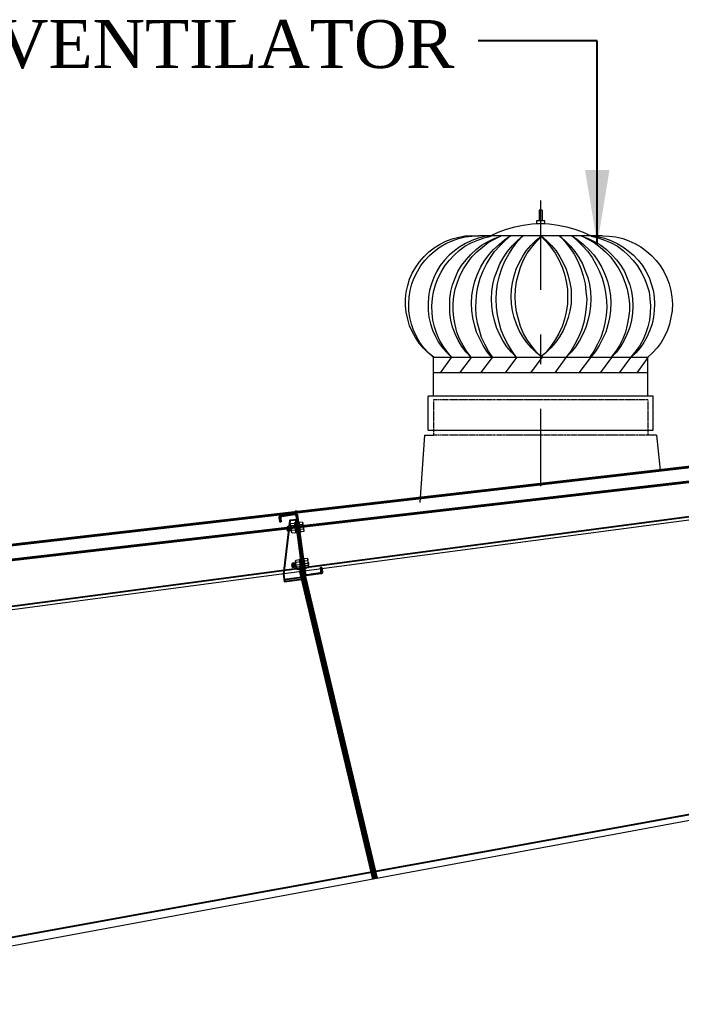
# Model space of a CAD drawing. Header units: metres. Extents: x 98347 to 98865, y -7394 to -7177.
# Drawn here: x 98575.883 to 98578.107, y -7300.325 to -7297.041 of the extents above; entities that cross this region are included whole.
import ezdxf

# ---------------------------------------------------------------- set-up
doc = ezdxf.new("R2010")
doc.units = ezdxf.units.M
doc.header["$LTSCALE"] = 0.5
doc.header["$MEASUREMENT"] = 0
doc.linetypes.add('DASHDOT', pattern=[1, 0.5, -0.25, 0, -0.25])
doc.layers.get('0').update_dxf_attribs({"color": 30, "lineweight": 40})
for name, color, linetype in [('JSC-1A-Thin', 254, 'Continuous'), ('JSC-G-Grid Line', 250, 'DASHDOT'), ('JSC-H-Dimension', 251, 'Continuous'), ('JSC-U-Steel', 21, 'Continuous'), ('OBJ', 5, 'Continuous')]:
    doc.layers.add(name, color=color, linetype=linetype)
doc.layers.add('JSC-4D-Bolt', color=240, linetype='Continuous', lineweight=18)
doc.layers.add('STEEL', color=7, linetype='Continuous', lineweight=9)
doc.styles.add('DIM', font='times.ttf')
doc.styles.get("Standard").update_dxf_attribs({"font": 'times.ttf'})
doc.dimstyles.get("Standard").update_dxf_attribs({"dimtxt": 0.18, "dimasz": 0.18, "dimexe": 0.18, "dimexo": 0.0625, "dimgap": 0.09, "dimtad": 0, "dimtih": 1, "dimtoh": 1, "dimdec": 4, "dimzin": 0, "dimdsep": 46, "dimlunit": 4, "dimtxsty": 'Standard', "dimcen": 0.09, "dimadec": 0, "dimazin": 0, "dimtfac": 1, "dimtdec": 4, "dimtofl": 0, "dimtmove": 0, "dimatfit": 3, "dimfxl": 0, "dimtolj": 1, "dimtzin": 0, "dimarcsym": 0})

# ---------------------------------------------------------------- blocks, each defined once
blk = doc.blocks.new('A$C634C78A7')
at = {"layer": 'JSC-4D-Bolt', "linetype": 'Continuous', "lineweight": 9}
for p, q in [((-82.8, 84.9), (-82.8, 97.4)), ((-53.3, 91.1), (-82.8, 91.1)), ((-82.1, 99.5), (-76.7, 99.5)), ((-82.1, 95.3), (-61.5, 95.3)), ((-82.1, 87), (-61.5, 87)), ((-79.4, 91.1), (-67.1, 91.1)), ((-76.7, 82.8), (-76.7, 99.5)), ((-66.6, 91.1), (-76.5, 91.1)), ((-74.7, 82.8), (-74.7, 99.5)), ((-70.3, 82.8), (-70.3, 99.5)), ((-61.5, 99.5), (-68.3, 99.5)), ((-68.3, 82.8), (-68.3, 99.5)), ((-60.8, 84.9), (-60.8, 97.4)), ((-60.8, 95), (-60.3, 94.6)), ((-58.4, 87.7), (-60.8, 94.1)), ((-58.9, 87), (-60.8, 92.1)), ((-59.9, 87.7), (-60.8, 90.1)), ((-60.4, 87), (-60.8, 88.1)), ((-60.8, 87), (-60.4, 87)), ((-60.4, 87), (-59.9, 87.7)), ((-60.3, 94.6), (-59.8, 95.3)), ((-57.4, 87), (-60.3, 94.6)), ((-59.9, 87.7), (-58.9, 87)), ((-56.9, 87.7), (-59.8, 95.3)), ((-59.8, 95.3), (-58.8, 94.6)), ((-58.9, 87), (-58.4, 87.7)), ((-58.8, 94.6), (-58.3, 95.3)), ((-55.9, 87), (-58.8, 94.6)), ((-58.4, 87.7), (-57.4, 87)), ((-55.5, 87.7), (-58.3, 95.3)), ((-58.3, 95.3), (-57.3, 94.6)), ((-57.4, 87), (-56.9, 87.7)), ((-57.3, 94.6), (-56.8, 95.3)), ((-54.5, 87), (-57.3, 94.6)), ((-56.9, 87.7), (-55.9, 87)), ((-54, 87.7), (-56.8, 95.3)), ((-56.8, 95.3), (-55.8, 94.6)), ((-55.9, 87), (-55.5, 87.7)), ((-55.8, 94.6), (-55.3, 95.3)), ((-54.1, 90), (-55.8, 94.6)), ((-55.5, 87.7), (-54.5, 87)), ((-54.2, 92.3), (-55.3, 95.3)), ((-55.3, 95.3), (-54.3, 94.6)), ((-54.5, 87), (-54, 87.7)), ((-54, 87.7), (-54.3, 94.6)), ((-54.3, 94.6), (-53.3, 91.1)), ((-54, 87.7), (-53.3, 91.1)), ((-82.1, 82.8), (-76.7, 82.8)), ((-61.5, 82.8), (-68.3, 82.8)), ((-82.1, 34.5), (-76.7, 34.5)), ((-76.7, 17.8), (-76.7, 34.5)), ((-74.7, 17.8), (-74.7, 34.5)), ((-70.3, 17.8), (-70.3, 34.5)), ((-61.5, 34.5), (-68.3, 34.5)), ((-68.3, 17.8), (-68.3, 34.5)), ((-82.8, 19.9), (-82.8, 32.5)), ((-53.3, 26.2), (-82.8, 26.2)), ((-82.1, 30.4), (-61.5, 30.4)), ((-82.1, 22), (-61.5, 22)), ((-82.1, 17.8), (-76.7, 17.8)), ((-79.4, 26.2), (-67.1, 26.2)), ((-66.6, 26.2), (-76.5, 26.2)), ((-61.5, 17.8), (-68.3, 17.8)), ((-60.8, 19.9), (-60.8, 32.5)), ((-60.8, 30), (-60.3, 29.7)), ((-58.4, 22.7), (-60.8, 29.1)), ((-58.9, 22), (-60.8, 27.1)), ((-59.9, 22.7), (-60.8, 25.1)), ((-60.4, 22), (-60.8, 23.1)), ((-60.8, 22), (-60.4, 22)), ((-60.4, 22), (-59.9, 22.7)), ((-60.3, 29.7), (-59.8, 30.4)), ((-57.4, 22), (-60.3, 29.7)), ((-59.9, 22.7), (-58.9, 22)), ((-56.9, 22.7), (-59.8, 30.4)), ((-59.8, 30.4), (-58.8, 29.7)), ((-58.9, 22), (-58.4, 22.7)), ((-58.8, 29.7), (-58.3, 30.4)), ((-55.9, 22), (-58.8, 29.7)), ((-58.4, 22.7), (-57.4, 22)), ((-55.5, 22.7), (-58.3, 30.4)), ((-58.3, 30.4), (-57.3, 29.7)), ((-57.4, 22), (-56.9, 22.7)), ((-57.3, 29.7), (-56.8, 30.4)), ((-54.5, 22), (-57.3, 29.7)), ((-56.9, 22.7), (-55.9, 22)), ((-54, 22.7), (-56.8, 30.4)), ((-56.8, 30.4), (-55.8, 29.7)), ((-55.9, 22), (-55.5, 22.7)), ((-55.8, 29.7), (-55.3, 30.4)), ((-54.1, 25), (-55.8, 29.7)), ((-55.5, 22.7), (-54.5, 22)), ((-54.2, 27.4), (-55.3, 30.4)), ((-55.3, 30.4), (-54.3, 29.7)), ((-54.5, 22), (-54, 22.7)), ((-54, 22.7), (-54.3, 29.7)), ((-54.3, 29.7), (-53.3, 26.2)), ((-54, 22.7), (-53.3, 26.2))]:
    blk.add_line(p, q, dxfattribs=at)
for centre, radius, start, end in [((-79.3, 97.4), 3.48, 143.1298, 216.8696), ((-69.9, 91.1), 12.9, 161.0751, 198.9244), ((-79.3, 84.9), 3.48, 143.1298, 216.8696), ((-75.7, 99.5), 1, 0, 180), ((-69.3, 99.5), 1, 0, 180), ((-64.3, 97.4), 3.48, 323.1298, 36.8696), ((-73.7, 91.1), 12.9, 341.0751, 18.9244), ((-64.3, 84.9), 3.48, 323.1298, 36.8696), ((-75.7, 82.8), 1, 180, 0), ((-69.3, 82.8), 1, 180, 0), ((-79.3, 32.5), 3.48, 143.1298, 216.8696), ((-75.7, 34.5), 1, 0, 180), ((-69.3, 34.5), 1, 0, 180), ((-64.3, 32.5), 3.48, 323.1298, 36.8696), ((-69.9, 26.2), 12.9, 161.0751, 198.9244), ((-79.3, 19.9), 3.48, 143.1298, 216.8696), ((-75.7, 17.8), 1, 180, 0), ((-69.3, 17.8), 1, 180, 0), ((-73.7, 26.2), 12.9, 341.0751, 18.9244), ((-64.3, 19.9), 3.48, 323.1298, 36.8696)]:
    blk.add_arc(centre, radius, start, end, dxfattribs=at)
at = {"layer": 'JSC-G-Grid Line'}
blk.add_line((-73.4, 121.1), (-73.4, -5.8), dxfattribs=at)
at = {"layer": 'JSC-U-Steel'}
for points in [[(-44.6, 105), (-43.3, 105), (-43.3, 112.8, 0.414214), (-45.9, 115.4), (-72.1, 115.4, 0.414214), (-74.7, 112.8), (-74.7, 9.1, -0.414214), (-77.4, 6.5), (-100.9, 6.5, -0.414214), (-103.5, 9.1), (-103.5, 15.6), (-104.8, 15.6), (-104.8, 7.8, 0.414214), (-102.2, 5.1), (-76, 5.1, 0.414214), (-73.4, 7.8), (-73.4, 111.5, -0.414214), (-70.8, 114.1), (-47.3, 114.1, -0.414214), (-44.6, 111.5), (-44.6, 105)], [(-70.3, 104.8), (-70.3, 5.8, 0.414214), (-67.6, 3.1), (-36.7, 3.1)]]:
    blk.add_lwpolyline(points, format="xyb", dxfattribs=at)
blk.add_lwpolyline([(-36.7, 13.1), (-36.7, 0), (-67.6, 0, -0.414214), (-73.4, 5.8), (-73.4, 104.8), (-60.3, 104.8)], format="xyb", close=True, dxfattribs=at)
blk = doc.blocks.new('VGSGGG')
at = {"layer": 'JSC-1A-Thin', "lineweight": 9, "extrusion": (-0.000697341, -0.000131776, 1)}
blk.add_line((93333.9734, -4535.1754, 0), (93333.9833, -4535.2741), dxfattribs=at)
at = {"layer": 'JSC-1A-Thin', "linetype": 'DASHDOT', "lineweight": 9, "extrusion": (-0.000697341, -0.000131776, 1), "elevation": -64.488}
blk.add_lwpolyline([(93333.6261, -4534.5271), (93333.6261, -4535.3272)], dxfattribs=at)
at = {"layer": 'JSC-1A-Thin', "lineweight": 9, "extrusion": (-0.000697341, -0.000131776, 1), "elevation": -64.488}
for points in [[(93333.6308, -4534.5535), (93333.622, -4534.5535)], [(93333.622, -4534.5535), (93333.622, -4534.5833)], [(93333.6308, -4534.5535), (93333.6308, -4534.5833)], [(93333.4854, -4534.6259), (93333.507, -4534.6157), (93333.5307, -4534.6069), (93333.5544, -4534.6002), (93333.5774, -4534.5954), (93333.6024, -4534.5921), (93333.6261, -4534.5914), (93333.6504, -4534.5921), (93333.6754, -4534.5954), (93333.6984, -4534.6002), (93333.7221, -4534.6069), (93333.7451, -4534.6157), (93333.7674, -4534.6259)], [(93333.6376, -4534.5833), (93333.6146, -4534.5833), (93333.6146, -4534.5907), (93333.6376, -4534.5907), (93333.6376, -4534.5833)], [(93333.3271, -4534.9654), (93333.3115, -4534.9539), (93333.2987, -4534.9404), (93333.2858, -4534.9262), (93333.2757, -4534.9106), (93333.2662, -4534.8937), (93333.2588, -4534.8775), (93333.254, -4534.8592), (93333.25, -4534.8396), (93333.2479, -4534.8214), (93333.2479, -4534.8024), (93333.25, -4534.7835), (93333.254, -4534.7652), (93333.2594, -4534.747), (93333.2669, -4534.73), (93333.2764, -4534.7138), (93333.2872, -4534.6983), (93333.3, -4534.6834), (93333.3129, -4534.6705), (93333.3284, -4534.659), (93333.3433, -4534.6496), (93333.3609, -4534.6408), (93333.3785, -4534.634), (93333.3968, -4534.6293), (93333.415, -4534.6259), (93333.434, -4534.6252), (93333.4529, -4534.6259)], [(93333.3264, -4534.9661), (93333.3122, -4534.9539), (93333.2994, -4534.9391), (93333.2879, -4534.9242), (93333.2784, -4534.9079), (93333.2703, -4534.8904), (93333.2649, -4534.8728), (93333.2601, -4534.8545), (93333.2574, -4534.8356), (93333.2567, -4534.8166), (93333.2581, -4534.7977), (93333.2608, -4534.7787), (93333.2655, -4534.7605), (93333.2723, -4534.7429), (93333.2811, -4534.7253), (93333.2912, -4534.7091), (93333.3021, -4534.6949), (93333.3149, -4534.6807), (93333.3291, -4534.6685), (93333.3453, -4534.6563), (93333.3609, -4534.6468), (93333.3785, -4534.6401), (93333.3961, -4534.6333), (93333.415, -4534.6286), (93333.4333, -4534.6266), (93333.4522, -4534.6259)], [(93333.4887, -4534.6259), (93333.4698, -4534.6279), (93333.4509, -4534.6326), (93333.4333, -4534.6387), (93333.4157, -4534.6468), (93333.4001, -4534.6563), (93333.3846, -4534.6678), (93333.3697, -4534.68), (93333.3568, -4534.6935), (93333.3453, -4534.7084), (93333.3359, -4534.7246), (93333.3271, -4534.7422), (93333.3203, -4534.7598), (93333.3149, -4534.7781), (93333.3122, -4534.797), (93333.3109, -4534.816), (93333.3115, -4534.8349), (93333.3136, -4534.8532), (93333.3183, -4534.8721), (93333.3237, -4534.8897), (93333.3318, -4534.9073), (93333.3406, -4534.9242), (93333.3514, -4534.9391), (93333.3643, -4534.9539), (93333.3778, -4534.9661), (93333.365, -4534.9512), (93333.3535, -4534.935), (93333.3433, -4534.9181), (93333.3359, -4534.8998), (93333.3291, -4534.8809), (93333.3244, -4534.8619), (93333.3224, -4534.8423), (93333.3217, -4534.8214), (93333.323, -4534.8017), (93333.3264, -4534.7828), (93333.3318, -4534.7632), (93333.3386, -4534.7449), (93333.3474, -4534.7273), (93333.3582, -4534.7098), (93333.3697, -4534.6949), (93333.3839, -4534.68), (93333.3981, -4534.6665), (93333.4143, -4534.655), (93333.4319, -4534.6455), (93333.4502, -4534.6374), (93333.4685, -4534.6313), (93333.4881, -4534.6266)], [(93333.4313, -4534.9661), (93333.4177, -4534.9519), (93333.4055, -4534.9357), (93333.3954, -4534.9181), (93333.3866, -4534.8998), (93333.3798, -4534.8816), (93333.3751, -4534.8619), (93333.3724, -4534.8423), (93333.3717, -4534.8227), (93333.3724, -4534.8017), (93333.3751, -4534.7821), (93333.3798, -4534.7632), (93333.3866, -4534.7443), (93333.3947, -4534.726), (93333.4049, -4534.7091), (93333.4177, -4534.6928), (93333.4306, -4534.678), (93333.4455, -4534.6644), (93333.461, -4534.6523), (93333.4779, -4534.6421), (93333.4962, -4534.6333), (93333.5151, -4534.6266)], [(93333.4313, -4534.9654), (93333.4191, -4534.9492), (93333.4089, -4534.933), (93333.3995, -4534.9147), (93333.392, -4534.8958), (93333.3866, -4534.8755), (93333.3832, -4534.8552), (93333.3812, -4534.8356), (93333.3812, -4534.8153), (93333.3832, -4534.7943), (93333.3873, -4534.7747), (93333.3934, -4534.7551), (93333.4008, -4534.7361), (93333.4103, -4534.7185), (93333.4211, -4534.701), (93333.4333, -4534.6847), (93333.4475, -4534.6705), (93333.463, -4534.657), (93333.4793, -4534.6448), (93333.4969, -4534.6347), (93333.5151, -4534.6259)], [(93333.4894, -4534.9661), (93333.4766, -4534.9506), (93333.4651, -4534.933), (93333.4556, -4534.9147), (93333.4468, -4534.8958), (93333.4407, -4534.8755), (93333.4367, -4534.8552), (93333.4333, -4534.8349), (93333.4326, -4534.8146), (93333.434, -4534.793), (93333.4373, -4534.7727), (93333.4421, -4534.753), (93333.4495, -4534.7334), (93333.4583, -4534.7145), (93333.4685, -4534.6962), (93333.4813, -4534.6793), (93333.4942, -4534.6638), (93333.5097, -4534.6496), (93333.5253, -4534.6367), (93333.5429, -4534.6252)], [(93333.4921, -4534.9661), (93333.48, -4534.9485), (93333.4698, -4534.9296), (93333.461, -4534.9106), (93333.4549, -4534.8904), (93333.4495, -4534.8701), (93333.4461, -4534.8484), (93333.4448, -4534.8274), (93333.4455, -4534.8065), (93333.4475, -4534.7848), (93333.4509, -4534.7645), (93333.457, -4534.7443), (93333.4651, -4534.724), (93333.4745, -4534.705), (93333.4854, -4534.6868), (93333.4975, -4534.6698), (93333.5117, -4534.6536), (93333.5273, -4534.6387), (93333.5429, -4534.6252)], [(93333.7992, -4534.6259), (93333.4529, -4534.6259)], [(93333.5584, -4534.9668), (93333.5442, -4534.9519), (93333.532, -4534.9364), (93333.5205, -4534.9188), (93333.5111, -4534.9012), (93333.503, -4534.8822), (93333.4969, -4534.8626), (93333.4928, -4534.843), (93333.4894, -4534.8227), (93333.4887, -4534.8024), (93333.4894, -4534.7821), (93333.4928, -4534.7618), (93333.4975, -4534.7422), (93333.5043, -4534.7233), (93333.5124, -4534.7043), (93333.5226, -4534.6868), (93333.5334, -4534.6698), (93333.5469, -4534.6536), (93333.5611, -4534.6387), (93333.5767, -4534.6259)], [(93333.5591, -4534.9661), (93333.5462, -4534.9485), (93333.5341, -4534.9296), (93333.5239, -4534.91), (93333.5158, -4534.8897), (93333.5097, -4534.8687), (93333.505, -4534.8471), (93333.5023, -4534.8254), (93333.5016, -4534.8031), (93333.503, -4534.7815), (93333.5057, -4534.7598), (93333.5111, -4534.7375), (93333.5178, -4534.7172), (93333.5259, -4534.6969), (93333.5368, -4534.6773), (93333.5483, -4534.659), (93333.5618, -4534.6414), (93333.5774, -4534.6252)], [(93333.6301, -4534.9654), (93333.6146, -4534.9533), (93333.601, -4534.9391), (93333.5875, -4534.9249), (93333.5767, -4534.9086), (93333.5665, -4534.891), (93333.5584, -4534.8734), (93333.5523, -4534.8545), (93333.5476, -4534.8356), (93333.5442, -4534.816), (93333.5435, -4534.7963), (93333.5442, -4534.776), (93333.5476, -4534.7571), (93333.5517, -4534.7375), (93333.5577, -4534.7192), (93333.5659, -4534.701), (93333.5753, -4534.6841), (93333.5862, -4534.6678), (93333.599, -4534.6529), (93333.6132, -4534.6387), (93333.6288, -4534.6259)], [(93333.6301, -4534.9661), (93333.6146, -4534.9512), (93333.6017, -4534.935), (93333.5889, -4534.9174), (93333.5787, -4534.8991), (93333.5699, -4534.8795), (93333.5638, -4534.8592), (93333.5584, -4534.8383), (93333.5557, -4534.8173), (93333.555, -4534.7963), (93333.5557, -4534.7747), (93333.5584, -4534.7537), (93333.5638, -4534.7334), (93333.5699, -4534.7131), (93333.5787, -4534.6928), (93333.5889, -4534.6746), (93333.6017, -4534.657), (93333.6146, -4534.6414), (93333.6301, -4534.6259)], [(93333.6274, -4534.6259), (93333.6423, -4534.6387), (93333.6565, -4534.6529), (93333.6693, -4534.6678), (93333.6802, -4534.6841), (93333.6896, -4534.701), (93333.6978, -4534.7192), (93333.7038, -4534.7375), (93333.7079, -4534.7571), (93333.7113, -4534.776), (93333.712, -4534.7963), (93333.7113, -4534.816), (93333.7079, -4534.8356), (93333.7032, -4534.8545), (93333.6971, -4534.8734), (93333.689, -4534.891), (93333.6788, -4534.9086), (93333.668, -4534.9249), (93333.6551, -4534.9391), (93333.6409, -4534.9533), (93333.6254, -4534.9654)], [(93333.6261, -4534.6259), (93333.6416, -4534.6414), (93333.6551, -4534.657), (93333.6673, -4534.6746), (93333.6775, -4534.6928), (93333.6863, -4534.7131), (93333.693, -4534.7334), (93333.6978, -4534.7537), (93333.7011, -4534.7747), (93333.7018, -4534.7963), (93333.7011, -4534.8173), (93333.6978, -4534.8383), (93333.693, -4534.8592), (93333.6863, -4534.8795), (93333.6775, -4534.8991), (93333.6673, -4534.9174), (93333.6551, -4534.935), (93333.6416, -4534.9512), (93333.6261, -4534.9661)], [(93333.6788, -4534.6252), (93333.6944, -4534.6414), (93333.7079, -4534.659), (93333.7201, -4534.6773), (93333.7302, -4534.6969), (93333.739, -4534.7172), (93333.7451, -4534.7375), (93333.7505, -4534.7598), (93333.7532, -4534.7815), (93333.7553, -4534.8031), (93333.7539, -4534.8254), (93333.7512, -4534.8471), (93333.7471, -4534.8687), (93333.7404, -4534.8897), (93333.7323, -4534.91), (93333.7221, -4534.9296), (93333.7106, -4534.9485), (93333.6971, -4534.9661)], [(93333.6788, -4534.6259), (93333.6944, -4534.6387), (93333.7086, -4534.6536), (93333.7221, -4534.6698), (93333.7329, -4534.6868), (93333.7431, -4534.7043), (93333.7512, -4534.7233), (93333.758, -4534.7422), (93333.7627, -4534.7618), (93333.7661, -4534.7821), (93333.7668, -4534.8024), (93333.7661, -4534.8227), (93333.7627, -4534.843), (93333.7586, -4534.8626), (93333.7525, -4534.8822), (93333.7444, -4534.9012), (93333.735, -4534.9188), (93333.7235, -4534.9364), (93333.7113, -4534.9519), (93333.6971, -4534.9668)], [(93333.7126, -4534.6252), (93333.7302, -4534.6367), (93333.7465, -4534.6496), (93333.7613, -4534.6638), (93333.7749, -4534.6793), (93333.787, -4534.6962), (93333.7972, -4534.7145), (93333.806, -4534.7334), (93333.8134, -4534.753), (93333.8182, -4534.7727), (93333.8215, -4534.793), (93333.8229, -4534.8146), (93333.8222, -4534.8349), (93333.8195, -4534.8552), (93333.8148, -4534.8755), (93333.8087, -4534.8958), (93333.7999, -4534.9147), (93333.7904, -4534.933), (93333.7789, -4534.9506), (93333.7661, -4534.9661)], [(93333.7126, -4534.6252), (93333.7289, -4534.6387), (93333.7438, -4534.6536), (93333.758, -4534.6698), (93333.7701, -4534.6868), (93333.781, -4534.705), (93333.7904, -4534.724), (93333.7985, -4534.7443), (93333.8046, -4534.7645), (93333.808, -4534.7848), (93333.8107, -4534.8065), (93333.8114, -4534.8274), (93333.81, -4534.8484), (93333.806, -4534.8701), (93333.8012, -4534.8904), (93333.7945, -4534.9106), (93333.7857, -4534.9296), (93333.7755, -4534.9485), (93333.7634, -4534.9661)], [(93333.7404, -4534.6259), (93333.7586, -4534.6347), (93333.7762, -4534.6448), (93333.7931, -4534.657), (93333.808, -4534.6705), (93333.8222, -4534.6847), (93333.8344, -4534.701), (93333.8452, -4534.7185), (93333.8547, -4534.7361), (93333.8621, -4534.7551), (93333.8682, -4534.7747), (93333.8723, -4534.7943), (93333.875, -4534.8153), (93333.875, -4534.8356), (93333.8723, -4534.8552), (93333.8689, -4534.8755), (93333.8635, -4534.8958), (93333.8567, -4534.9147), (93333.8472, -4534.933), (93333.8364, -4534.9492), (93333.8242, -4534.9654)], [(93333.7404, -4534.6266), (93333.7593, -4534.6333), (93333.7776, -4534.6421), (93333.7945, -4534.6523), (93333.8107, -4534.6644), (93333.8249, -4534.678), (93333.8385, -4534.6928), (93333.8506, -4534.7091), (93333.8608, -4534.726), (93333.8689, -4534.7443), (93333.8757, -4534.7632), (93333.8804, -4534.7821), (93333.8838, -4534.8017), (93333.8844, -4534.8227), (93333.8838, -4534.8423), (93333.8804, -4534.8619), (93333.8757, -4534.8816), (93333.8689, -4534.8998), (93333.8601, -4534.9181), (93333.85, -4534.9357), (93333.8385, -4534.9519), (93333.8242, -4534.9661)], [(93333.7674, -4534.6259), (93333.7864, -4534.6279), (93333.8053, -4534.6326), (93333.8229, -4534.6387), (93333.8405, -4534.6468), (93333.8567, -4534.6563), (93333.8716, -4534.6678), (93333.8865, -4534.68), (93333.8993, -4534.6935), (93333.9115, -4534.7084), (93333.921, -4534.7246), (93333.9298, -4534.7422), (93333.9359, -4534.7598), (93333.9413, -4534.7781), (93333.944, -4534.797), (93333.9453, -4534.816), (93333.9446, -4534.8349), (93333.9426, -4534.8532), (93333.9386, -4534.8721), (93333.9325, -4534.8897), (93333.9244, -4534.9073), (93333.9156, -4534.9242), (93333.9047, -4534.9391), (93333.8926, -4534.9539), (93333.8784, -4534.9661)], [(93333.7674, -4534.6266), (93333.787, -4534.6313), (93333.8053, -4534.6374), (93333.8236, -4534.6455), (93333.8412, -4534.655), (93333.8574, -4534.6665), (93333.8716, -4534.68), (93333.8858, -4534.6949), (93333.8973, -4534.7098), (93333.9081, -4534.7273), (93333.9169, -4534.7449), (93333.9237, -4534.7632), (93333.9298, -4534.7828), (93333.9325, -4534.8017), (93333.9338, -4534.8214), (93333.9331, -4534.8423), (93333.9311, -4534.8619), (93333.9264, -4534.8809), (93333.9203, -4534.8998), (93333.9122, -4534.9181), (93333.9027, -4534.935), (93333.8905, -4534.9512), (93333.8777, -4534.9661)], [(93333.7992, -4534.6259), (93333.8182, -4534.6266), (93333.8364, -4534.6286), (93333.856, -4534.6333), (93333.8729, -4534.6401), (93333.8905, -4534.6468), (93333.9068, -4534.6563), (93333.923, -4534.6685), (93333.9365, -4534.6807), (93333.9501, -4534.6949), (93333.9609, -4534.7091), (93333.971, -4534.7253), (93333.9798, -4534.7429), (93333.9866, -4534.7605), (93333.9906, -4534.7787), (93333.994, -4534.7977), (93333.9954, -4534.8166), (93333.9947, -4534.8356), (93333.9913, -4534.8545), (93333.9873, -4534.8728), (93333.9812, -4534.8904), (93333.9731, -4534.9079), (93333.9636, -4534.9242), (93333.9528, -4534.9391), (93333.9399, -4534.9539), (93333.9257, -4534.9661)], [(93333.9264, -4534.9661), (93333.3264, -4534.9661)], [(93333.3264, -4535.075), (93333.3264, -4534.9661)], [(93333.3758, -4534.9661), (93333.3447, -4535.0094)], [(93333.4313, -4534.9661), (93333.3995, -4535.0094)], [(93333.4908, -4534.9661), (93333.4583, -4535.0094)], [(93333.5584, -4534.9661), (93333.5273, -4535.0094)], [(93333.6294, -4534.9661), (93333.5976, -4535.0094)], [(93333.6971, -4534.9661), (93333.666, -4535.0094)], [(93333.7661, -4534.9661), (93333.7336, -4535.0094)], [(93333.8249, -4534.9661), (93333.7931, -4535.0094)], [(93333.8777, -4534.9661), (93333.8466, -4535.0094)], [(93333.9264, -4534.9661), (93333.8953, -4535.0094)], [(93333.9264, -4535.075), (93333.9264, -4534.9661)], [(93333.9264, -4535.0094), (93333.3264, -4535.0094)], [(93333.9413, -4535.075), (93333.3115, -4535.075)], [(93333.3115, -4535.1704), (93333.9413, -4535.1704), (93333.9413, -4535.075)], [(93333.3115, -4535.1704), (93333.3115, -4535.075)], [(93333.3278, -4535.0852), (93333.3264, -4535.0852)], [(93333.3264, -4535.0852), (93333.3264, -4535.0865)], [(93333.3298, -4535.0852), (93333.3284, -4535.0852)], [(93333.3325, -4535.0852), (93333.3311, -4535.0852)], [(93333.3359, -4535.0852), (93333.3332, -4535.0852)], [(93333.3379, -4535.0852), (93333.3366, -4535.0852)], [(93333.3406, -4535.0852), (93333.3393, -4535.0852)], [(93333.3433, -4535.0852), (93333.3413, -4535.0852)], [(93333.3467, -4535.0852), (93333.3447, -4535.0852)], [(93333.3487, -4535.0852), (93333.3474, -4535.0852)], [(93333.3514, -4535.0852), (93333.3501, -4535.0852)], [(93333.3548, -4535.0852), (93333.3521, -4535.0852)], [(93333.3568, -4535.0852), (93333.3555, -4535.0852)], [(93333.3596, -4535.0852), (93333.3582, -4535.0852)], [(93333.3629, -4535.0852), (93333.3602, -4535.0852)], [(93333.3656, -4535.0852), (93333.3636, -4535.0852)], [(93333.3677, -4535.0852), (93333.3663, -4535.0852)], [(93333.3704, -4535.0852), (93333.369, -4535.0852)], [(93333.3738, -4535.0852), (93333.3717, -4535.0852)], [(93333.3758, -4535.0852), (93333.3744, -4535.0852)], [(93333.3785, -4535.0852), (93333.3771, -4535.0852)], [(93333.3819, -4535.0852), (93333.3792, -4535.0852)], [(93333.3846, -4535.0852), (93333.3826, -4535.0852)], [(93333.3866, -4535.0852), (93333.3853, -4535.0852)], [(93333.39, -4535.0852), (93333.388, -4535.0852)], [(93333.3927, -4535.0852), (93333.3907, -4535.0852)], [(93333.3947, -4535.0852), (93333.3934, -4535.0852)], [(93333.3974, -4535.0852), (93333.3961, -4535.0852)], [(93333.4008, -4535.0852), (93333.3981, -4535.0852)], [(93333.4035, -4535.0852), (93333.4015, -4535.0852)], [(93333.4055, -4535.0852), (93333.4042, -4535.0852)], [(93333.4089, -4535.0852), (93333.4069, -4535.0852)], [(93333.4116, -4535.0852), (93333.4096, -4535.0852)], [(93333.4137, -4535.0852), (93333.4123, -4535.0852)], [(93333.4164, -4535.0852), (93333.415, -4535.0852)], [(93333.4198, -4535.0852), (93333.4177, -4535.0852)], [(93333.4225, -4535.0852), (93333.4204, -4535.0852)], [(93333.4245, -4535.0852), (93333.4231, -4535.0852)], [(93333.4279, -4535.0852), (93333.4265, -4535.0852)], [(93333.4306, -4535.0852), (93333.4285, -4535.0852)], [(93333.4326, -4535.0852), (93333.4313, -4535.0852)], [(93333.436, -4535.0852), (93333.434, -4535.0852)], [(93333.4387, -4535.0852), (93333.4367, -4535.0852)], [(93333.4414, -4535.0852), (93333.4394, -4535.0852)], [(93333.4434, -4535.0852), (93333.4421, -4535.0852)], [(93333.4468, -4535.0852), (93333.4455, -4535.0852)], [(93333.4495, -4535.0852), (93333.4475, -4535.0852)], [(93333.4515, -4535.0852), (93333.4502, -4535.0852)], [(93333.4549, -4535.0852), (93333.4529, -4535.0852)], [(93333.4576, -4535.0852), (93333.4556, -4535.0852)], [(93333.4603, -4535.0852), (93333.4583, -4535.0852)], [(93333.463, -4535.0852), (93333.461, -4535.0852)], [(93333.4657, -4535.0852), (93333.4644, -4535.0852)], [(93333.4685, -4535.0852), (93333.4664, -4535.0852)], [(93333.4705, -4535.0852), (93333.4691, -4535.0852)], [(93333.4739, -4535.0852), (93333.4725, -4535.0852)], [(93333.4766, -4535.0852), (93333.4745, -4535.0852)], [(93333.4793, -4535.0852), (93333.4772, -4535.0852)], [(93333.482, -4535.0852), (93333.48, -4535.0852)], [(93333.4847, -4535.0852), (93333.4833, -4535.0852)], [(93333.4874, -4535.0852), (93333.4854, -4535.0852)], [(93333.4894, -4535.0852), (93333.4881, -4535.0852)], [(93333.4928, -4535.0852), (93333.4915, -4535.0852)], [(93333.4955, -4535.0852), (93333.4935, -4535.0852)], [(93333.4982, -4535.0852), (93333.4962, -4535.0852)], [(93333.5009, -4535.0852), (93333.4996, -4535.0852)], [(93333.5036, -4535.0852), (93333.5023, -4535.0852)], [(93333.5063, -4535.0852), (93333.5043, -4535.0852)], [(93333.509, -4535.0852), (93333.507, -4535.0852)], [(93333.5117, -4535.0852), (93333.5104, -4535.0852)], [(93333.5145, -4535.0852), (93333.5124, -4535.0852)], [(93333.5178, -4535.0852), (93333.5151, -4535.0852)], [(93333.5199, -4535.0852), (93333.5185, -4535.0852)], [(93333.5226, -4535.0852), (93333.5212, -4535.0852)], [(93333.5253, -4535.0852), (93333.5232, -4535.0852)], [(93333.528, -4535.0852), (93333.5259, -4535.0852)], [(93333.5307, -4535.0852), (93333.5293, -4535.0852)], [(93333.5334, -4535.0852), (93333.5314, -4535.0852)], [(93333.5368, -4535.0852), (93333.5341, -4535.0852)], [(93333.5388, -4535.0852), (93333.5374, -4535.0852)], [(93333.5415, -4535.0852), (93333.5402, -4535.0852)], [(93333.5442, -4535.0852), (93333.5422, -4535.0852)], [(93333.5476, -4535.0852), (93333.5456, -4535.0852)], [(93333.5496, -4535.0852), (93333.5483, -4535.0852)], [(93333.5523, -4535.0852), (93333.5503, -4535.0852)], [(93333.5557, -4535.0852), (93333.553, -4535.0852)], [(93333.5577, -4535.0852), (93333.5564, -4535.0852)], [(93333.5604, -4535.0852), (93333.5591, -4535.0852)], [(93333.5638, -4535.0852), (93333.5611, -4535.0852)], [(93333.5665, -4535.0852), (93333.5645, -4535.0852)], [(93333.5686, -4535.0852), (93333.5672, -4535.0852)], [(93333.5713, -4535.0852), (93333.5692, -4535.0852)], [(93333.5747, -4535.0852), (93333.5726, -4535.0852)], [(93333.5767, -4535.0852), (93333.5753, -4535.0852)], [(93333.5794, -4535.0852), (93333.578, -4535.0852)], [(93333.5828, -4535.0852), (93333.5801, -4535.0852)], [(93333.5855, -4535.0852), (93333.5834, -4535.0852)], [(93333.5875, -4535.0852), (93333.5862, -4535.0852)], [(93333.5909, -4535.0852), (93333.5882, -4535.0852)], [(93333.5936, -4535.0852), (93333.5916, -4535.0852)], [(93333.5956, -4535.0852), (93333.5943, -4535.0852)], [(93333.5983, -4535.0852), (93333.597, -4535.0852)], [(93333.6017, -4535.0852), (93333.599, -4535.0852)], [(93333.6044, -4535.0852), (93333.6024, -4535.0852)], [(93333.6064, -4535.0852), (93333.6051, -4535.0852)], [(93333.6098, -4535.0852), (93333.6071, -4535.0852)], [(93333.6125, -4535.0852), (93333.6105, -4535.0852)], [(93333.6146, -4535.0852), (93333.6132, -4535.0852)], [(93333.6173, -4535.0852), (93333.6159, -4535.0852)], [(93333.6206, -4535.0852), (93333.6186, -4535.0852)], [(93333.6234, -4535.0852), (93333.6213, -4535.0852)], [(93333.6254, -4535.0852), (93333.624, -4535.0852)], [(93333.6288, -4535.0852), (93333.6261, -4535.0852)], [(93333.6315, -4535.0852), (93333.6294, -4535.0852)], [(93333.6335, -4535.0852), (93333.6321, -4535.0852)], [(93333.6369, -4535.0852), (93333.6349, -4535.0852)], [(93333.6396, -4535.0852), (93333.6376, -4535.0852)], [(93333.6423, -4535.0852), (93333.6403, -4535.0852)], [(93333.6443, -4535.0852), (93333.643, -4535.0852)], [(93333.6477, -4535.0852), (93333.6457, -4535.0852)], [(93333.6504, -4535.0852), (93333.6484, -4535.0852)], [(93333.6524, -4535.0852), (93333.6511, -4535.0852)], [(93333.6558, -4535.0852), (93333.6538, -4535.0852)], [(93333.6585, -4535.0852), (93333.6565, -4535.0852)], [(93333.6612, -4535.0852), (93333.6592, -4535.0852)], [(93333.6639, -4535.0852), (93333.6619, -4535.0852)], [(93333.6666, -4535.0852), (93333.6646, -4535.0852)], [(93333.6693, -4535.0852), (93333.6673, -4535.0852)], [(93333.6714, -4535.0852), (93333.67, -4535.0852)], [(93333.6748, -4535.0852), (93333.6734, -4535.0852)], [(93333.6775, -4535.0852), (93333.6754, -4535.0852)], [(93333.6802, -4535.0852), (93333.6781, -4535.0852)], [(93333.6829, -4535.0852), (93333.6808, -4535.0852)], [(93333.6856, -4535.0852), (93333.6836, -4535.0852)], [(93333.6883, -4535.0852), (93333.6863, -4535.0852)], [(93333.6903, -4535.0852), (93333.689, -4535.0852)], [(93333.6937, -4535.0852), (93333.6923, -4535.0852)], [(93333.6964, -4535.0852), (93333.6944, -4535.0852)], [(93333.6991, -4535.0852), (93333.6971, -4535.0852)], [(93333.7018, -4535.0852), (93333.7005, -4535.0852)], [(93333.7045, -4535.0852), (93333.7025, -4535.0852)], [(93333.7072, -4535.0852), (93333.7052, -4535.0852)], [(93333.7099, -4535.0852), (93333.7079, -4535.0852)], [(93333.7126, -4535.0852), (93333.7113, -4535.0852)], [(93333.7153, -4535.0852), (93333.7133, -4535.0852)], [(93333.7187, -4535.0852), (93333.716, -4535.0852)], [(93333.7208, -4535.0852), (93333.7194, -4535.0852)], [(93333.7235, -4535.0852), (93333.7214, -4535.0852)], [(93333.7262, -4535.0852), (93333.7241, -4535.0852)], [(93333.7289, -4535.0852), (93333.7268, -4535.0852)], [(93333.7316, -4535.0852), (93333.7302, -4535.0852)], [(93333.7343, -4535.0852), (93333.7323, -4535.0852)], [(93333.7377, -4535.0852), (93333.735, -4535.0852)], [(93333.7397, -4535.0852), (93333.7383, -4535.0852)], [(93333.7424, -4535.0852), (93333.7404, -4535.0852)], [(93333.7451, -4535.0852), (93333.7431, -4535.0852)], [(93333.7478, -4535.0852), (93333.7465, -4535.0852)], [(93333.7505, -4535.0852), (93333.7492, -4535.0852)], [(93333.7532, -4535.0852), (93333.7512, -4535.0852)], [(93333.7566, -4535.0852), (93333.7539, -4535.0852)], [(93333.7586, -4535.0852), (93333.7573, -4535.0852)], [(93333.7613, -4535.0852), (93333.7593, -4535.0852)], [(93333.7647, -4535.0852), (93333.762, -4535.0852)], [(93333.7668, -4535.0852), (93333.7654, -4535.0852)], [(93333.7695, -4535.0852), (93333.7681, -4535.0852)], [(93333.7722, -4535.0852), (93333.7701, -4535.0852)], [(93333.7755, -4535.0852), (93333.7735, -4535.0852)], [(93333.7776, -4535.0852), (93333.7762, -4535.0852)], [(93333.7803, -4535.0852), (93333.7783, -4535.0852)], [(93333.7837, -4535.0852), (93333.781, -4535.0852)], [(93333.7857, -4535.0852), (93333.7843, -4535.0852)], [(93333.7884, -4535.0852), (93333.787, -4535.0852)], [(93333.7918, -4535.0852), (93333.7891, -4535.0852)], [(93333.7945, -4535.0852), (93333.7925, -4535.0852)], [(93333.7965, -4535.0852), (93333.7952, -4535.0852)], [(93333.7992, -4535.0852), (93333.7972, -4535.0852)], [(93333.8026, -4535.0852), (93333.7999, -4535.0852)], [(93333.8046, -4535.0852), (93333.8033, -4535.0852)], [(93333.8073, -4535.0852), (93333.806, -4535.0852)], [(93333.8107, -4535.0852), (93333.808, -4535.0852)], [(93333.8134, -4535.0852), (93333.8114, -4535.0852)], [(93333.8155, -4535.0852), (93333.8141, -4535.0852)], [(93333.8182, -4535.0852), (93333.8161, -4535.0852)], [(93333.8215, -4535.0852), (93333.8195, -4535.0852)], [(93333.8236, -4535.0852), (93333.8222, -4535.0852)], [(93333.8263, -4535.0852), (93333.8249, -4535.0852)], [(93333.8297, -4535.0852), (93333.827, -4535.0852)], [(93333.8324, -4535.0852), (93333.8303, -4535.0852)], [(93333.8344, -4535.0852), (93333.833, -4535.0852)], [(93333.8378, -4535.0852), (93333.8351, -4535.0852)], [(93333.8405, -4535.0852), (93333.8385, -4535.0852)], [(93333.8425, -4535.0852), (93333.8412, -4535.0852)], [(93333.8452, -4535.0852), (93333.8439, -4535.0852)], [(93333.8486, -4535.0852), (93333.8466, -4535.0852)], [(93333.8513, -4535.0852), (93333.8493, -4535.0852)], [(93333.8533, -4535.0852), (93333.852, -4535.0852)], [(93333.8567, -4535.0852), (93333.854, -4535.0852)], [(93333.8594, -4535.0852), (93333.8574, -4535.0852)], [(93333.8614, -4535.0852), (93333.8601, -4535.0852)], [(93333.8648, -4535.0852), (93333.8628, -4535.0852)], [(93333.8675, -4535.0852), (93333.8655, -4535.0852)], [(93333.8702, -4535.0852), (93333.8682, -4535.0852)], [(93333.8723, -4535.0852), (93333.8709, -4535.0852)], [(93333.8757, -4535.0852), (93333.8729, -4535.0852)], [(93333.8784, -4535.0852), (93333.8763, -4535.0852)], [(93333.8804, -4535.0852), (93333.879, -4535.0852)], [(93333.8838, -4535.0852), (93333.8817, -4535.0852)], [(93333.8865, -4535.0852), (93333.8844, -4535.0852)], [(93333.8892, -4535.0852), (93333.8872, -4535.0852)], [(93333.8912, -4535.0852), (93333.8899, -4535.0852)], [(93333.8946, -4535.0852), (93333.8926, -4535.0852)], [(93333.8973, -4535.0852), (93333.8953, -4535.0852)], [(93333.8993, -4535.0852), (93333.898, -4535.0852)], [(93333.9027, -4535.0852), (93333.9014, -4535.0852)], [(93333.9054, -4535.0852), (93333.9034, -4535.0852)], [(93333.9081, -4535.0852), (93333.9061, -4535.0852)], [(93333.9108, -4535.0852), (93333.9088, -4535.0852)], [(93333.9135, -4535.0852), (93333.9115, -4535.0852)], [(93333.9162, -4535.0852), (93333.9142, -4535.0852)], [(93333.9183, -4535.0852), (93333.9169, -4535.0852)], [(93333.9216, -4535.0852), (93333.9203, -4535.0852)], [(93333.9244, -4535.0852), (93333.9223, -4535.0852)], [(93333.9264, -4535.0852), (93333.925, -4535.0852)], [(93333.9264, -4535.0852), (93333.9264, -4535.0865)], [(93333.3264, -4535.0879), (93333.3264, -4535.0892)], [(93333.3264, -4535.0906), (93333.3264, -4535.0919)], [(93333.3264, -4535.0926), (93333.3264, -4535.0946)], [(93333.3264, -4535.0953), (93333.3264, -4535.098)], [(93333.3264, -4535.0987), (93333.3264, -4535.1)], [(93333.3264, -4535.1007), (93333.3264, -4535.1027)], [(93333.3264, -4535.1034), (93333.3264, -4535.1061)], [(93333.3264, -4535.1068), (93333.3264, -4535.1082)], [(93333.3264, -4535.1095), (93333.3264, -4535.1109)], [(93333.3264, -4535.1115), (93333.3264, -4535.1136)], [(93333.9264, -4535.0879), (93333.9264, -4535.0892)], [(93333.9264, -4535.0906), (93333.9264, -4535.0919)], [(93333.9264, -4535.0926), (93333.9264, -4535.0946)], [(93333.9264, -4535.0953), (93333.9264, -4535.098)], [(93333.9264, -4535.0987), (93333.9264, -4535.1)], [(93333.9264, -4535.1007), (93333.9264, -4535.1027)], [(93333.9264, -4535.1034), (93333.9264, -4535.1061)], [(93333.9264, -4535.1068), (93333.9264, -4535.1082)], [(93333.9264, -4535.1095), (93333.9264, -4535.1109)], [(93333.9264, -4535.1115), (93333.9264, -4535.1136)], [(93333.3264, -4535.1149), (93333.3264, -4535.117)], [(93333.3264, -4535.1176), (93333.3264, -4535.119)], [(93333.3264, -4535.1197), (93333.3264, -4535.1217)], [(93333.3264, -4535.1224), (93333.3264, -4535.1251)], [(93333.3264, -4535.1257), (93333.3264, -4535.1271)], [(93333.3264, -4535.1285), (93333.3264, -4535.1298)], [(93333.3264, -4535.1305), (93333.3264, -4535.1332)], [(93333.3264, -4535.1339), (93333.3264, -4535.1359)], [(93333.3264, -4535.1366), (93333.3264, -4535.1379)], [(93333.3264, -4535.1386), (93333.3264, -4535.1406)], [(93333.3264, -4535.1413), (93333.3264, -4535.144)], [(93333.9264, -4535.1149), (93333.9264, -4535.117)], [(93333.9264, -4535.1176), (93333.9264, -4535.119)], [(93333.9264, -4535.1197), (93333.9264, -4535.1217)], [(93333.9264, -4535.1224), (93333.9264, -4535.1251)], [(93333.9264, -4535.1257), (93333.9264, -4535.1271)], [(93333.9264, -4535.1285), (93333.9264, -4535.1298)], [(93333.9264, -4535.1305), (93333.9264, -4535.1332)], [(93333.9264, -4535.1339), (93333.9264, -4535.1359)], [(93333.9264, -4535.1366), (93333.9264, -4535.1379)], [(93333.9264, -4535.1386), (93333.9264, -4535.1406)], [(93333.9264, -4535.1413), (93333.9264, -4535.144)], [(93333.3264, -4535.1447), (93333.3264, -4535.146)], [(93333.3264, -4535.1474), (93333.3264, -4535.1487)], [(93333.3264, -4535.1494), (93333.3264, -4535.1521)], [(93333.3264, -4535.1528), (93333.3264, -4535.1548)], [(93333.3264, -4535.1555), (93333.3264, -4535.1569)], [(93333.3264, -4535.1575), (93333.3264, -4535.1596)], [(93333.3264, -4535.1609), (93333.3264, -4535.1629)], [(93333.3264, -4535.1636), (93333.3264, -4535.165)], [(93333.3264, -4535.1663), (93333.3264, -4535.1677)], [(93333.3264, -4535.1684), (93333.3264, -4535.1711)], [(93333.9264, -4535.1447), (93333.9264, -4535.146)], [(93333.9264, -4535.1474), (93333.9264, -4535.1487)], [(93333.9264, -4535.1494), (93333.9264, -4535.1521)], [(93333.9264, -4535.1528), (93333.9264, -4535.1548)], [(93333.9264, -4535.1555), (93333.9264, -4535.1569)], [(93333.9264, -4535.1575), (93333.9264, -4535.1596)], [(93333.9264, -4535.1609), (93333.9264, -4535.1629)], [(93333.9264, -4535.1636), (93333.9264, -4535.165)], [(93333.9264, -4535.1663), (93333.9264, -4535.1677)], [(93333.9264, -4535.1684), (93333.9264, -4535.1711)], [(93333.3014, -4535.1839), (93333.2875, -4535.3724)], [(93333.3014, -4535.1839), (93333.3264, -4535.1839)], [(93333.3264, -4535.1717), (93333.3264, -4535.1738)], [(93333.3264, -4535.1744), (93333.3264, -4535.1758)], [(93333.3264, -4535.1772), (93333.3264, -4535.1792)], [(93333.3264, -4535.1799), (93333.3264, -4535.1819)], [(93333.3264, -4535.1826), (93333.3264, -4535.1839)], [(93333.3278, -4535.1839), (93333.3264, -4535.1839)], [(93333.3298, -4535.1839), (93333.3284, -4535.1839)], [(93333.3325, -4535.1839), (93333.3311, -4535.1839)], [(93333.3359, -4535.1839), (93333.3332, -4535.1839)], [(93333.3379, -4535.1839), (93333.3366, -4535.1839)], [(93333.3406, -4535.1839), (93333.3393, -4535.1839)], [(93333.3433, -4535.1839), (93333.3413, -4535.1839)], [(93333.3467, -4535.1839), (93333.3447, -4535.1839)], [(93333.3487, -4535.1839), (93333.3474, -4535.1839)], [(93333.3514, -4535.1839), (93333.3501, -4535.1839)], [(93333.3548, -4535.1839), (93333.3521, -4535.1839)], [(93333.3568, -4535.1839), (93333.3555, -4535.1839)], [(93333.3596, -4535.1839), (93333.3582, -4535.1839)], [(93333.3629, -4535.1839), (93333.3602, -4535.1839)], [(93333.3656, -4535.1839), (93333.3636, -4535.1839)], [(93333.3677, -4535.1839), (93333.3663, -4535.1839)], [(93333.3704, -4535.1839), (93333.369, -4535.1839)], [(93333.3738, -4535.1839), (93333.3717, -4535.1839)], [(93333.3758, -4535.1839), (93333.3744, -4535.1839)], [(93333.3785, -4535.1839), (93333.3771, -4535.1839)], [(93333.3819, -4535.1839), (93333.3792, -4535.1839)], [(93333.3846, -4535.1839), (93333.3826, -4535.1839)], [(93333.3866, -4535.1839), (93333.3853, -4535.1839)], [(93333.39, -4535.1839), (93333.388, -4535.1839)], [(93333.3927, -4535.1839), (93333.3907, -4535.1839)], [(93333.3947, -4535.1839), (93333.3934, -4535.1839)], [(93333.3974, -4535.1839), (93333.3961, -4535.1839)], [(93333.4008, -4535.1839), (93333.3981, -4535.1839)], [(93333.4035, -4535.1839), (93333.4015, -4535.1839)], [(93333.4055, -4535.1839), (93333.4042, -4535.1839)], [(93333.4089, -4535.1839), (93333.4069, -4535.1839)], [(93333.4116, -4535.1839), (93333.4096, -4535.1839)], [(93333.4137, -4535.1839), (93333.4123, -4535.1839)], [(93333.4164, -4535.1839), (93333.415, -4535.1839)], [(93333.4198, -4535.1839), (93333.4177, -4535.1839)], [(93333.4225, -4535.1839), (93333.4204, -4535.1839)], [(93333.4245, -4535.1839), (93333.4231, -4535.1839)], [(93333.4279, -4535.1839), (93333.4265, -4535.1839)], [(93333.4306, -4535.1839), (93333.4285, -4535.1839)], [(93333.4326, -4535.1839), (93333.4313, -4535.1839)], [(93333.436, -4535.1839), (93333.434, -4535.1839)], [(93333.4387, -4535.1839), (93333.4367, -4535.1839)], [(93333.4414, -4535.1839), (93333.4394, -4535.1839)], [(93333.4434, -4535.1839), (93333.4421, -4535.1839)], [(93333.4468, -4535.1839), (93333.4455, -4535.1839)], [(93333.4495, -4535.1839), (93333.4475, -4535.1839)], [(93333.4515, -4535.1839), (93333.4502, -4535.1839)], [(93333.4549, -4535.1839), (93333.4529, -4535.1839)], [(93333.4576, -4535.1839), (93333.4556, -4535.1839)], [(93333.4603, -4535.1839), (93333.4583, -4535.1839)], [(93333.463, -4535.1839), (93333.461, -4535.1839)], [(93333.4657, -4535.1839), (93333.4644, -4535.1839)], [(93333.4685, -4535.1839), (93333.4664, -4535.1839)], [(93333.4705, -4535.1839), (93333.4691, -4535.1839)], [(93333.4739, -4535.1839), (93333.4725, -4535.1839)], [(93333.4766, -4535.1839), (93333.4745, -4535.1839)], [(93333.4793, -4535.1839), (93333.4772, -4535.1839)], [(93333.482, -4535.1839), (93333.48, -4535.1839)], [(93333.4847, -4535.1839), (93333.4833, -4535.1839)], [(93333.4874, -4535.1839), (93333.4854, -4535.1839)], [(93333.4894, -4535.1839), (93333.4881, -4535.1839)], [(93333.4928, -4535.1839), (93333.4915, -4535.1839)], [(93333.4955, -4535.1839), (93333.4935, -4535.1839)], [(93333.4982, -4535.1839), (93333.4962, -4535.1839)], [(93333.5009, -4535.1839), (93333.4996, -4535.1839)], [(93333.5036, -4535.1839), (93333.5023, -4535.1839)], [(93333.5063, -4535.1839), (93333.5043, -4535.1839)], [(93333.509, -4535.1839), (93333.507, -4535.1839)], [(93333.5117, -4535.1839), (93333.5104, -4535.1839)], [(93333.5145, -4535.1839), (93333.5124, -4535.1839)], [(93333.5178, -4535.1839), (93333.5151, -4535.1839)], [(93333.5199, -4535.1839), (93333.5185, -4535.1839)], [(93333.5226, -4535.1839), (93333.5212, -4535.1839)], [(93333.5253, -4535.1839), (93333.5232, -4535.1839)], [(93333.528, -4535.1839), (93333.5259, -4535.1839)], [(93333.5307, -4535.1839), (93333.5293, -4535.1839)], [(93333.5334, -4535.1839), (93333.5314, -4535.1839)], [(93333.5368, -4535.1839), (93333.5341, -4535.1839)], [(93333.5388, -4535.1839), (93333.5374, -4535.1839)], [(93333.5415, -4535.1839), (93333.5402, -4535.1839)], [(93333.5442, -4535.1839), (93333.5422, -4535.1839)], [(93333.5476, -4535.1839), (93333.5456, -4535.1839)], [(93333.5496, -4535.1839), (93333.5483, -4535.1839)], [(93333.5523, -4535.1839), (93333.5503, -4535.1839)], [(93333.5557, -4535.1839), (93333.553, -4535.1839)], [(93333.5577, -4535.1839), (93333.5564, -4535.1839)], [(93333.5604, -4535.1839), (93333.5591, -4535.1839)], [(93333.5638, -4535.1839), (93333.5611, -4535.1839)], [(93333.5665, -4535.1839), (93333.5645, -4535.1839)], [(93333.5686, -4535.1839), (93333.5672, -4535.1839)], [(93333.5713, -4535.1839), (93333.5692, -4535.1839)], [(93333.5747, -4535.1839), (93333.5726, -4535.1839)], [(93333.5767, -4535.1839), (93333.5753, -4535.1839)], [(93333.5794, -4535.1839), (93333.578, -4535.1839)], [(93333.5828, -4535.1839), (93333.5801, -4535.1839)], [(93333.5855, -4535.1839), (93333.5834, -4535.1839)], [(93333.5875, -4535.1839), (93333.5862, -4535.1839)], [(93333.5909, -4535.1839), (93333.5882, -4535.1839)], [(93333.5936, -4535.1839), (93333.5916, -4535.1839)], [(93333.5956, -4535.1839), (93333.5943, -4535.1839)], [(93333.5983, -4535.1839), (93333.597, -4535.1839)], [(93333.6017, -4535.1839), (93333.599, -4535.1839)], [(93333.6044, -4535.1839), (93333.6024, -4535.1839)], [(93333.6064, -4535.1839), (93333.6051, -4535.1839)], [(93333.6098, -4535.1839), (93333.6071, -4535.1839)], [(93333.6125, -4535.1839), (93333.6105, -4535.1839)], [(93333.6146, -4535.1839), (93333.6132, -4535.1839)], [(93333.6173, -4535.1839), (93333.6159, -4535.1839)], [(93333.6206, -4535.1839), (93333.6186, -4535.1839)], [(93333.6234, -4535.1839), (93333.6213, -4535.1839)], [(93333.6254, -4535.1839), (93333.624, -4535.1839)], [(93333.6288, -4535.1839), (93333.6261, -4535.1839)], [(93333.6315, -4535.1839), (93333.6294, -4535.1839)], [(93333.6335, -4535.1839), (93333.6321, -4535.1839)], [(93333.6369, -4535.1839), (93333.6349, -4535.1839)], [(93333.6396, -4535.1839), (93333.6376, -4535.1839)], [(93333.6423, -4535.1839), (93333.6403, -4535.1839)], [(93333.6443, -4535.1839), (93333.643, -4535.1839)], [(93333.6477, -4535.1839), (93333.6457, -4535.1839)], [(93333.6504, -4535.1839), (93333.6484, -4535.1839)], [(93333.6524, -4535.1839), (93333.6511, -4535.1839)], [(93333.6558, -4535.1839), (93333.6538, -4535.1839)], [(93333.6585, -4535.1839), (93333.6565, -4535.1839)], [(93333.6612, -4535.1839), (93333.6592, -4535.1839)], [(93333.6639, -4535.1839), (93333.6619, -4535.1839)], [(93333.6666, -4535.1839), (93333.6646, -4535.1839)], [(93333.6693, -4535.1839), (93333.6673, -4535.1839)], [(93333.6714, -4535.1839), (93333.67, -4535.1839)], [(93333.6748, -4535.1839), (93333.6734, -4535.1839)], [(93333.6775, -4535.1839), (93333.6754, -4535.1839)], [(93333.6802, -4535.1839), (93333.6781, -4535.1839)], [(93333.6829, -4535.1839), (93333.6808, -4535.1839)], [(93333.6856, -4535.1839), (93333.6836, -4535.1839)], [(93333.6883, -4535.1839), (93333.6863, -4535.1839)], [(93333.6903, -4535.1839), (93333.689, -4535.1839)], [(93333.6937, -4535.1839), (93333.6923, -4535.1839)], [(93333.6964, -4535.1839), (93333.6944, -4535.1839)], [(93333.6991, -4535.1839), (93333.6971, -4535.1839)], [(93333.7018, -4535.1839), (93333.7005, -4535.1839)], [(93333.7045, -4535.1839), (93333.7025, -4535.1839)], [(93333.7072, -4535.1839), (93333.7052, -4535.1839)], [(93333.7099, -4535.1839), (93333.7079, -4535.1839)], [(93333.7126, -4535.1839), (93333.7113, -4535.1839)], [(93333.7153, -4535.1839), (93333.7133, -4535.1839)], [(93333.7187, -4535.1839), (93333.716, -4535.1839)], [(93333.7208, -4535.1839), (93333.7194, -4535.1839)], [(93333.7235, -4535.1839), (93333.7214, -4535.1839)], [(93333.7262, -4535.1839), (93333.7241, -4535.1839)], [(93333.7289, -4535.1839), (93333.7268, -4535.1839)], [(93333.7316, -4535.1839), (93333.7302, -4535.1839)], [(93333.7343, -4535.1839), (93333.7323, -4535.1839)], [(93333.7377, -4535.1839), (93333.735, -4535.1839)], [(93333.7397, -4535.1839), (93333.7383, -4535.1839)], [(93333.7424, -4535.1839), (93333.7404, -4535.1839)], [(93333.7451, -4535.1839), (93333.7431, -4535.1839)], [(93333.7478, -4535.1839), (93333.7465, -4535.1839)], [(93333.7505, -4535.1839), (93333.7492, -4535.1839)], [(93333.7532, -4535.1839), (93333.7512, -4535.1839)], [(93333.7566, -4535.1839), (93333.7539, -4535.1839)], [(93333.7586, -4535.1839), (93333.7573, -4535.1839)], [(93333.7613, -4535.1839), (93333.7593, -4535.1839)], [(93333.7647, -4535.1839), (93333.762, -4535.1839)], [(93333.7668, -4535.1839), (93333.7654, -4535.1839)], [(93333.7695, -4535.1839), (93333.7681, -4535.1839)], [(93333.7722, -4535.1839), (93333.7701, -4535.1839)], [(93333.7755, -4535.1839), (93333.7735, -4535.1839)], [(93333.7776, -4535.1839), (93333.7762, -4535.1839)], [(93333.7803, -4535.1839), (93333.7783, -4535.1839)], [(93333.7837, -4535.1839), (93333.781, -4535.1839)], [(93333.7857, -4535.1839), (93333.7843, -4535.1839)], [(93333.7884, -4535.1839), (93333.787, -4535.1839)], [(93333.7918, -4535.1839), (93333.7891, -4535.1839)], [(93333.7945, -4535.1839), (93333.7925, -4535.1839)], [(93333.7965, -4535.1839), (93333.7952, -4535.1839)], [(93333.7992, -4535.1839), (93333.7972, -4535.1839)], [(93333.8026, -4535.1839), (93333.7999, -4535.1839)], [(93333.8046, -4535.1839), (93333.8033, -4535.1839)], [(93333.8073, -4535.1839), (93333.806, -4535.1839)], [(93333.8107, -4535.1839), (93333.808, -4535.1839)], [(93333.8134, -4535.1839), (93333.8114, -4535.1839)], [(93333.8155, -4535.1839), (93333.8141, -4535.1839)], [(93333.8182, -4535.1839), (93333.8161, -4535.1839)], [(93333.8215, -4535.1839), (93333.8195, -4535.1839)], [(93333.8236, -4535.1839), (93333.8222, -4535.1839)], [(93333.8263, -4535.1839), (93333.8249, -4535.1839)], [(93333.8297, -4535.1839), (93333.827, -4535.1839)], [(93333.8324, -4535.1839), (93333.8303, -4535.1839)], [(93333.8344, -4535.1839), (93333.833, -4535.1839)], [(93333.8378, -4535.1839), (93333.8351, -4535.1839)], [(93333.8405, -4535.1839), (93333.8385, -4535.1839)], [(93333.8425, -4535.1839), (93333.8412, -4535.1839)], [(93333.8452, -4535.1839), (93333.8439, -4535.1839)], [(93333.8486, -4535.1839), (93333.8466, -4535.1839)], [(93333.8513, -4535.1839), (93333.8493, -4535.1839)], [(93333.8533, -4535.1839), (93333.852, -4535.1839)], [(93333.8567, -4535.1839), (93333.854, -4535.1839)], [(93333.8594, -4535.1839), (93333.8574, -4535.1839)], [(93333.8614, -4535.1839), (93333.8601, -4535.1839)], [(93333.8648, -4535.1839), (93333.8628, -4535.1839)], [(93333.8675, -4535.1839), (93333.8655, -4535.1839)], [(93333.8702, -4535.1839), (93333.8682, -4535.1839)], [(93333.8723, -4535.1839), (93333.8709, -4535.1839)], [(93333.8757, -4535.1839), (93333.8729, -4535.1839)], [(93333.8784, -4535.1839), (93333.8763, -4535.1839)], [(93333.8804, -4535.1839), (93333.879, -4535.1839)], [(93333.8838, -4535.1839), (93333.8817, -4535.1839)], [(93333.8865, -4535.1839), (93333.8844, -4535.1839)], [(93333.8892, -4535.1839), (93333.8872, -4535.1839)], [(93333.8912, -4535.1839), (93333.8899, -4535.1839)], [(93333.8946, -4535.1839), (93333.8926, -4535.1839)], [(93333.8973, -4535.1839), (93333.8953, -4535.1839)], [(93333.8993, -4535.1839), (93333.898, -4535.1839)], [(93333.9027, -4535.1839), (93333.9014, -4535.1839)], [(93333.9054, -4535.1839), (93333.9034, -4535.1839)], [(93333.9081, -4535.1839), (93333.9061, -4535.1839)], [(93333.9108, -4535.1839), (93333.9088, -4535.1839)], [(93333.9135, -4535.1839), (93333.9115, -4535.1839)], [(93333.9162, -4535.1839), (93333.9142, -4535.1839)], [(93333.9183, -4535.1839), (93333.9169, -4535.1839)], [(93333.9216, -4535.1839), (93333.9203, -4535.1839)], [(93333.9244, -4535.1839), (93333.9223, -4535.1839)], [(93333.9264, -4535.1839), (93333.925, -4535.1839)], [(93333.9264, -4535.1717), (93333.9264, -4535.1738)], [(93333.9264, -4535.1744), (93333.9264, -4535.1758)], [(93333.9264, -4535.1772), (93333.9264, -4535.1792)], [(93333.9264, -4535.1799), (93333.9264, -4535.1819)], [(93333.9264, -4535.1826), (93333.9264, -4535.1839)], [(93333.9507, -4535.1839), (93333.9264, -4535.1839)]]:
    blk.add_lwpolyline(points, dxfattribs=at)

msp = doc.modelspace()

# ---------------------------------------------------------------- linework, layer by layer
for p, q in [((98576.8267, -7298.8919), (98577.0729, -7299.9302)), ((98576.8367, -7298.8906), (98577.0828, -7299.9284))]:
    msp.add_line(p, q)
for points in [[(98572.606, -7299.1822), (98591.0972, -7297.0501), (98609.5884, -7299.1822)], [(98572.6126, -7299.2318), (98591.0972, -7297.1005), (98609.5818, -7299.2318)]]:
    msp.add_lwpolyline(points)
at = {"layer": 'JSC-U-Steel'}
msp.add_lwpolyline([(98573.8274, -7300.2931), (98573.8274, -7299.2817), (98585.7301, -7297.7053), (98585.8011, -7298.3228), (98574.942, -7300.2931), (98574.942, -7300.2931), (98573.8274, -7300.2931)], dxfattribs=at)
at = {"layer": 'STEEL'}
msp.add_lwpolyline([(98573.8374, -7300.3251), (98573.8374, -7299.2918), (98585.7308, -7297.7153), (98585.8004, -7298.3128), (98574.942, -7300.3251), (98574.942, -7300.3251), (98573.8374, -7300.3251), (98573.8374, -7299.2918)], dxfattribs=at)

# ---------------------------------------------------------------- block references
at = {"xscale": 1.199999999997088, "yscale": 1.199999999997088, "zscale": 1.199999999997088}
msp.add_blockref('VGSGGG', (-13422.7445, -1856.2273), dxfattribs=at)
at = {"layer": 'JSC-H-Dimension', "xscale": -0.0019089623189899, "yscale": 0.001908962325615, "zscale": 0.0019089623236149, "rotation": 7.599923510148175}
msp.add_blockref('A$C634C78A7', (98576.7036, -7298.939), dxfattribs=at)

# ---------------------------------------------------------------- texts
at = {"layer": 'OBJ', "color": 1, "lineweight": 30}
msp.add_text('TURBO VENTILATOR', height=0.161, dxfattribs=at).set_placement((98574.9199, -7297.2035))

# ---------------------------------------------------------------- leaders
msp.add_leader([(98577.8246, -7297.7963), (98577.8246, -7297.112), (98577.4248, -7297.112)], dimstyle='Standard', override={"dimscale": 5, "dimasz": 0.05, "dimexe": 0.09375, "dimtih": 0, "dimtoh": 0, "dimdec": 2, "dimlunit": 2, "dimpost": '\\X', "dimtxsty": 'DIM', "dimcen": 0.15625, "dimclrd": 4, "dimclre": 4, "dimtdec": 2, "dimtix": 1})

doc.saveas('drawing.dxf')
